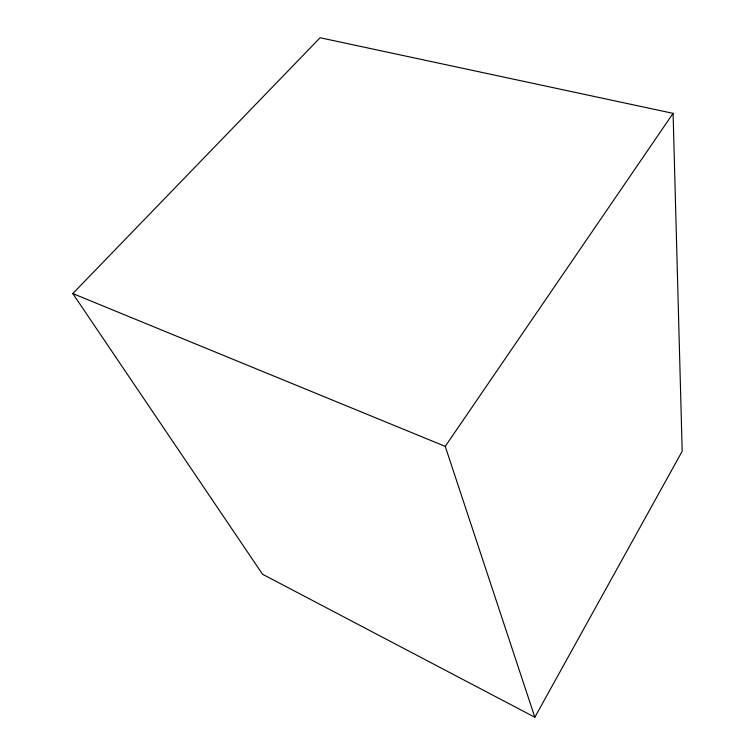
<?xml version="1.0" encoding="UTF-8"?>
<svg xmlns="http://www.w3.org/2000/svg" width="755" height="755" viewBox="0 0 755 755"><rect width="100%" height="100%" fill="white"/><g stroke="black" fill="none" stroke-linecap="round" stroke-linejoin="round"><path stroke-width="1.13" d="M534.833 717.25L682.19 451.254L673.082 113.354L320.12 37.75L72.81 293.572L262.532 574.234L534.833 717.25L445.242 446.375L72.81 293.572M445.242 446.375L673.082 113.354"/></g></svg>
